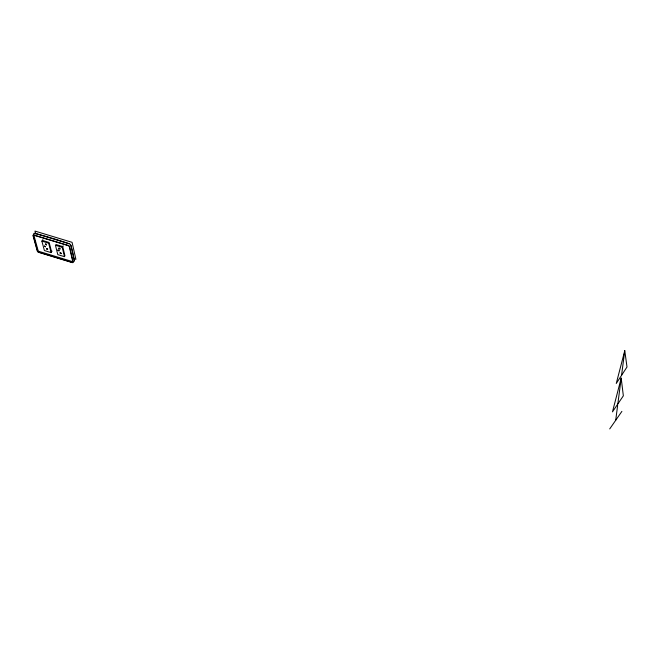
<?xml version="1.0" encoding="UTF-8"?>
<svg xmlns="http://www.w3.org/2000/svg" width="660" height="660" viewBox="0 0 660 660"><rect width="100%" height="100%" fill="white"/><g stroke="black" fill="none" stroke-linecap="round" stroke-linejoin="round"><path stroke-width="0.99" d="M615.706 420.288L617.644 405.43M617.834 403.969L621.192 378.139L623.345 395.827L612.472 411.873L621.192 378.139M621.555 375.342L624.772 350.666L627 366.985L616.267 383.46L624.772 350.666M62.238 247.318L55.44 245.248L57.783 254.628L64.499 256.674L62.238 247.318L63.187 245.866M42.859 239.687L41.885 241.131L44.393 250.536L51.084 252.582L52.033 251.138M609.716 428.917L621.893 411.378M46.81 248.589L47.726 248.944M59.103 247.995L60.027 248.358M58.162 249.884L59.078 250.247M60.258 252.689L61.066 252.937M45.804 243.853L46.497 244.241M33.751 234.011A1.766 0.874 31.8 0 1 34.988 233.384L69.069 243.713A1.757 0.891 30.9 0 1 70.868 245.273A287.834 127.116 -64.2 0 1 74.39 260.667A1.716 0.858 30.3 0 1 73.837 261.335M42.372 240.405L49.137 242.467L51.562 251.856M55.918 244.522L62.716 246.592L64.969 255.948M41.885 241.131L48.658 243.185L51.084 252.582M73.953 258.728L75.908 259.33L72.072 242.327L34.972 231.083L35.747 233.945M70.868 245.273L74.39 260.667M34.988 233.384A755.04 531.11 -44.2 0 1 69.069 243.713M33.85 234.671A1.18 0.586 31.8 0 0 33.808 235.01L38.074 250.445A1.147 0.561 31.2 0 0 39.286 251.468L72.451 261.599A1.147 0.569 30.3 0 0 72.955 261.665M44.451 246.073L45.54 246.774L44.451 246.073M45.342 244.175L46.439 244.885L45.342 244.175M46.579 248.886L47.669 249.579L46.654 248.828M57.931 250.181L59.021 250.882L57.931 250.181M58.872 248.292L59.969 249.001L58.872 248.292M60.027 252.978L61.116 253.679L60.027 252.978M68.096 245.404L34.048 235.067A1.502 0.742 31.7 0 0 33 235.603L37.298 251.097A1.46 0.718 31.2 0 0 38.825 252.376L72.08 262.548A1.452 0.726 30.3 0 0 73.169 262.061L69.63 246.724A1.493 0.759 30.9 0 0 68.096 245.404M68.104 245.611L34.155 235.306A1.18 0.586 31.7 0 0 33.313 235.727L37.587 251.163A1.147 0.561 31.2 0 0 38.8 252.178L71.99 262.325A1.147 0.569 30.3 0 0 72.856 261.938L69.325 246.659A1.171 0.594 30.9 0 0 68.104 245.611"/></g></svg>
